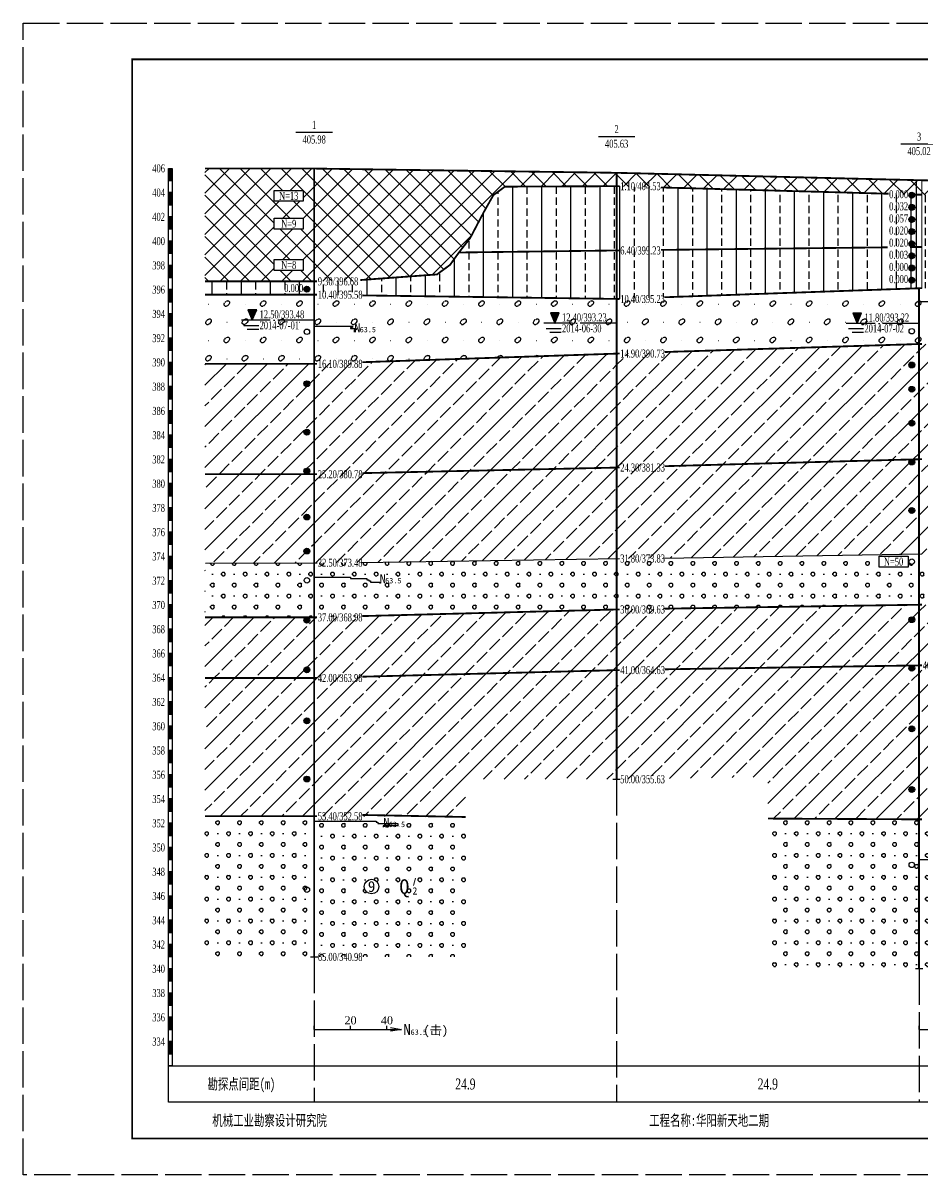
# Model space of a CAD drawing. Header units: millimetres. Extents: x -30 to 2967, y -786 to 1322.
# Drawn here: x 821.5 to 1068.7, y -218.6 to 98 of the extents above; entities that cross this region are included whole.
import ezdxf
from ezdxf.enums import TextEntityAlignment as Align

# ---------------------------------------------------------------- set-up
doc = ezdxf.new("R2010")
doc.units = ezdxf.units.MM
doc.linetypes.add('SWX', pattern=[12, 10, -1, 0, -1])
doc.linetypes.add('XX', pattern=[12, 10, -2])
doc.layers.add('DXSW', color=7, linetype='Continuous')
doc.layers.add('MASKTEXT', color=7, linetype='Continuous')
doc.styles.add('Dzcd', font='TIMES.TTF')
doc.styles.add('DzSl', font='italic__.ttf')
doc.styles.get("Standard").update_dxf_attribs({"font": 'SimSun.ttf'})
pattern_1 = [(0, (0.293, 0), (3, 3), [0.4142, -5.5858]), (0, (0.293, 1), (3, 3), [0.4142, -5.5858]), (90, (0, 0.293), (-3, 3), [0.4142, -5.5858]), (90, (1, 0.293), (-3, 3), [0.4142, -5.5858]), (45, (0.707, 0), (-3.000042, 3.000042), [0.4142, -3.8285]), (45, (0, 0.707), (-3.000042, 3.000042), [0.4142, -3.8285]), (135, (0.293, 0), (-3.000042, -3.000042), [0.4142, -3.8285]), (135, (1, 0.707), (-3.000042, -3.000042), [0.4142, -3.8285]), (0, (3.5, 0.5), (0, 6), [0, -6])]
pattern_2 = [(45, (0, 0), (-2.828427, 2.828427), []), (315, (0, 0), (2.828427, 2.828427), [])]
pattern_3 = [(90, (0, 0), (-8, 5e-16), [2, -1]), (90, (4, 0), (-8, 5e-16), [])]
pattern_4 = [(0, (901.968, -1294.862), (5, 5), [0.3756, -9.6244]), (0, (902.5247, -1293.383), (5, 5), [0.3798, -9.6202]), (135, (901.968, -1294.862), (-5.000023, -5.000023), [0.3906, -6.6804]), (315, (902.9045, -1293.383), (5.000023, 5.000023), [0.3828, -6.6883]), (90, (901.6917, -1294.5856), (-5, 5), [0.377, -9.623]), (270, (903.175, -1293.6537), (5, -5), [0.3751, -9.6249]), (45, (901.849, -1293.8944), (-5.000023, 5.000023), [0.492, -6.5791]), (225, (903.001, -1294.3756), (5.000023, -5.000023), [0.4449, -6.6262]), (63.4348, (901.692, -1294.209), (-10.000075, -6e-05), [0.3513, -22.0094]), (243.4348, (903.175, -1294.028), (10.000075, 6e-05), [0.3886, -21.9721]), (63.4348, (906.692, -1289.209), (-10.000075, -6e-05), [0.3513, -22.0094]), (243.4348, (908.175, -1289.028), (10.000075, 6e-05), [0.3886, -21.9721]), (63.4348, (911.692, -1284.209), (-10.000075, -6e-05), [0.3513, -22.0094]), (243.4348, (913.175, -1284.028), (10.000075, 6e-05), [0.3886, -21.9721]), (63.4348, (916.692, -1279.209), (-10.000075, -6e-05), [0.3513, -22.0094]), (243.4348, (918.175, -1279.028), (10.000075, 6e-05), [0.3886, -21.9721]), (26.5659, (902.1967, -1293.5465), (-9.998806, 0.000297), [0.3657, -21.9937]), (206.5659, (902.6868, -1294.69), (9.999964, 0.000282), [0.3838, -21.9769]), (26.5659, (907.1967, -1288.5465), (-9.998806, 0.000297), [0.3657, -21.9937]), (206.5659, (907.6868, -1289.69), (9.999964, 0.000282), [0.3838, -21.9769]), (0, (907.449, -1294.288), (0, 10), [0.05, -9.95]), (0, (912.449, -1289.288), (0, 10), [0.05, -9.95])]
pattern_5 = [(45, (901.454, -1295.301), (-5.656854, 5.656854), []), (45, (907.111, -1295.301), (-2.828427, 8.48528), [4, -1])]
pattern_6 = [(45, (0, 0), (-5.656854, 5.656854), []), (45, (5.657, 0), (-2.828427, 8.48528), [4, -1])]
pattern_7 = [(90, (901.454, -1295.301), (-8, 5e-16), [2, -1]), (90, (905.454, -1295.301), (-8, 5e-16), [])]
pattern_8 = [(0, (901.747, -1295.3008), (3, 3), [0.4142, -5.5858]), (0, (901.747, -1294.3008), (3, 3), [0.4142, -5.5858]), (90, (901.4542, -1295.008), (-3, 3), [0.4142, -5.5858]), (90, (902.4542, -1295.008), (-3, 3), [0.4142, -5.5858]), (45, (902.1613, -1295.3008), (-3.000042, 3.000042), [0.4142, -3.8285]), (45, (901.454, -1294.5937), (-3.000042, 3.000042), [0.4142, -3.8285]), (135, (901.747, -1295.3008), (-3.000042, -3.000042), [0.4142, -3.8285]), (135, (902.454, -1294.5937), (-3.000042, -3.000042), [0.4142, -3.8285]), (0, (904.954, -1294.801), (0, 6), [0, -6])]

# ---------------------------------------------------------------- blocks, each defined once
blk = doc.blocks.new('TL_YZY')
h = blk.add_hatch(color=256)
edge = h.paths.add_edge_path()
edge.add_arc((0, -0.79), 0.8, 0, 360)
blk.add_circle((0, -0.79), 0.8)
blk = doc.blocks.new('TL_BGN')
blk.add_lwpolyline([(-8, 0), (0, 0), (0, -3), (-8, -3)], close=True)
blk = doc.blocks.new('TL_RDY')
blk.add_circle((0, -1.51), 0.75)
blk = doc.blocks.new('tl_shw')
blk.add_hatch(color=256).paths.add_polyline_path([(1.21, 2.81), (-1.21, 2.81), (0, -0.04)])
for p, q in [((-2.35, -1.44), (1.77, -1.44)), ((1.77, -2.55), (-1.39, -2.55))]:
    blk.add_line(p, q)
at = {"flags": 128}
blk.add_lwpolyline([(1.21, 2.81), (-1.21, 2.81), (0, -0.04)], close=True, dxfattribs=at)

msp = doc.modelspace()

# ---------------------------------------------------------------- hatches: boundary and pattern name
for points in [[(861.45, 54.7), (861.45, 58.03), (862.45, 58.03), (862.45, 54.7)], [(861.45, 48.03), (861.45, 51.37), (862.45, 51.37), (862.45, 48.03)], [(861.45, 41.37), (861.45, 44.7), (862.45, 44.7), (862.45, 41.37)], [(861.45, 34.7), (861.45, 38.03), (862.45, 38.03), (862.45, 34.7)], [(861.45, 28.03), (861.45, 31.37), (862.45, 31.37), (862.45, 28.03)], [(861.45, 21.37), (861.45, 24.7), (862.45, 24.7), (862.45, 21.37)], [(861.45, 14.7), (861.45, 18.03), (862.45, 18.03), (862.45, 14.7)], [(861.45, 8.03), (861.45, 11.37), (862.45, 11.37), (862.45, 8.03)], [(861.45, 1.37), (861.45, 4.7), (862.45, 4.7), (862.45, 1.37)], [(861.45, -5.3), (861.45, -1.97), (862.45, -1.97), (862.45, -5.3)], [(861.45, -11.97), (861.45, -8.63), (862.45, -8.63), (862.45, -11.97)], [(861.45, -18.63), (861.45, -15.3), (862.45, -15.3), (862.45, -18.63)], [(861.45, -25.3), (861.45, -21.97), (862.45, -21.97), (862.45, -25.3)], [(861.45, -31.97), (861.45, -28.63), (862.45, -28.63), (862.45, -31.97)], [(861.45, -38.63), (861.45, -35.3), (862.45, -35.3), (862.45, -38.63)], [(861.45, -45.3), (861.45, -41.97), (862.45, -41.97), (862.45, -45.3)], [(861.45, -51.97), (861.45, -48.63), (862.45, -48.63), (862.45, -51.97)], [(861.45, -58.63), (861.45, -55.3), (862.45, -55.3), (862.45, -58.63)], [(861.45, -65.3), (861.45, -61.97), (862.45, -61.97), (862.45, -65.3)], [(861.45, -71.97), (861.45, -68.63), (862.45, -68.63), (862.45, -71.97)], [(861.45, -78.63), (861.45, -75.3), (862.45, -75.3), (862.45, -78.63)], [(861.45, -85.3), (861.45, -81.97), (862.45, -81.97), (862.45, -85.3)], [(861.45, -91.97), (861.45, -88.63), (862.45, -88.63), (862.45, -91.97)], [(861.45, -98.63), (861.45, -95.3), (862.45, -95.3), (862.45, -98.63)], [(861.45, -105.3), (861.45, -101.97), (862.45, -101.97), (862.45, -105.3)], [(861.45, -111.97), (861.45, -108.63), (862.45, -108.63), (862.45, -111.97)], [(861.45, -118.63), (861.45, -115.3), (862.45, -115.3), (862.45, -118.63)], [(861.45, -125.3), (861.45, -121.97), (862.45, -121.97), (862.45, -125.3)], [(861.45, -131.97), (861.45, -128.63), (862.45, -128.63), (862.45, -131.97)], [(861.45, -138.63), (861.45, -135.3), (862.45, -135.3), (862.45, -138.63)], [(861.45, -145.3), (861.45, -141.97), (862.45, -141.97), (862.45, -145.3)], [(861.45, -151.97), (861.45, -148.63), (862.45, -148.63), (862.45, -151.97)], [(861.45, -158.63), (861.45, -155.3), (862.45, -155.3), (862.45, -158.63)], [(861.45, -165.3), (861.45, -161.97), (862.45, -161.97), (862.45, -165.3)], [(861.45, -171.97), (861.45, -168.63), (862.45, -168.63), (862.45, -171.97)], [(861.45, -178.63), (861.45, -175.3), (862.45, -175.3), (862.45, -178.63)], [(861.45, -185.3), (861.45, -181.97), (862.45, -181.97), (862.45, -185.3)]]:
    msp.add_hatch(color=256).paths.add_polyline_path(points)
h = msp.add_hatch()
h.set_pattern_fill('素填土', color=256, style=0)
h.set_pattern_definition(pattern_2)
h.paths.add_polyline_path([(871.45, 57.97), (901.45, 57.97), (901.45, 26.97), (871.45, 26.97)])
h.paths.add_polyline_path([(891.85, 29.77), (897.06, 29.77), (897.06, 33.12), (891.85, 33.12)], flags=24)
h.paths.add_polyline_path([(891.85, 41.09), (897.06, 41.09), (897.06, 44.45), (891.85, 44.45)], flags=24)
h.paths.add_polyline_path([(891.28, 48.77), (897.63, 48.77), (897.63, 52.12), (891.28, 52.12)], flags=24)
h.paths.add_polyline_path([(890.45, 51.97), (898.45, 51.97), (898.45, 48.97), (890.45, 48.97)], flags=16)
h.paths.add_polyline_path([(890.45, 44.3), (898.45, 44.3), (898.45, 41.3), (890.45, 41.3)], flags=16)
h.paths.add_polyline_path([(890.45, 32.97), (898.45, 32.97), (898.45, 29.97), (890.45, 29.97)], flags=16)
h.paths.add_polyline_path([(891.28, 48.77), (897.63, 48.77), (897.63, 52.12), (891.28, 52.12)], flags=24)
h.paths.add_polyline_path([(891.85, 41.09), (897.06, 41.09), (897.06, 44.45), (891.85, 44.45)], flags=24)
h.paths.add_polyline_path([(891.85, 29.77), (897.06, 29.77), (897.06, 33.12), (891.85, 33.12)], flags=24)
h = msp.add_hatch()
h.set_pattern_fill('素填土', color=256, style=0)
h.set_pattern_definition(pattern_2)
h.paths.add_polyline_path([(901.45, 57.97), (984.55, 56.8), (984.55, 53.13), (953.85, 53), (950.68, 50.65), (948.06, 46.01), (946.31, 42.43), (944.29, 38.84), (941.22, 34.9), (938.77, 31.49), (935.19, 28.87), (914.16, 27.33), (901.45, 26.97)])
h.paths.add_polyline_path([(901.88, 25.25), (913.89, 25.25), (913.89, 28.7), (901.88, 28.7)], flags=9)
h = msp.add_hatch()
h.set_pattern_fill('黄土状粉质粘土', color=256, style=0)
h.set_pattern_definition(pattern_7)
h.paths.add_polyline_path([(1067.65, 50.77), (1130.85, 51.6), (1130.85, 34.6), (1067.65, 36.43)])
edge = h.paths.add_edge_path(flags=16)
edge.add_arc((1094.25, 43.39), 2, 0, 360)
h.paths.add_polyline_path([(1121.25, 36.73), (1126.46, 36.73), (1126.46, 40.09), (1121.25, 40.09)], flags=24)
h.paths.add_polyline_path([(1105.2, 54.42), (1107.58, 54.42), (1107.58, 57.31), (1105.2, 57.31)], flags=9)
h.paths.add_polyline_path([(1100.74, 39.78), (1105.77, 39.78), (1105.77, 46.35), (1100.74, 46.35)], flags=24)
h.paths.add_polyline_path([(1104.97, 40.64), (1107.36, 40.64), (1107.36, 43.52), (1104.97, 43.52)], flags=24)
h.paths.add_polyline_path([(1104.95, 43.12), (1109.07, 43.12), (1109.07, 46.12), (1104.95, 46.12)], flags=24)
h.paths.add_polyline_path([(1068.08, 49.05), (1080.09, 49.05), (1080.09, 52.5), (1068.08, 52.5)], flags=9)
h.paths.add_polyline_path([(1068.08, 34.71), (1080.09, 34.71), (1080.09, 38.16), (1068.08, 38.16)], flags=25)
h = msp.add_hatch()
h.set_pattern_fill('素填土', color=256, style=0)
h.set_pattern_definition(pattern_2)
h.paths.add_polyline_path([(984.55, 56.8), (1067.65, 54.77), (1067.65, 50.77), (984.55, 53.13)])
h.paths.add_polyline_path([(984.98, 51.41), (996.99, 51.41), (996.99, 54.86), (984.98, 54.86)], flags=25)
h.paths.add_polyline_path([(1058.98, 49.23), (1065.21, 49.23), (1065.21, 52.59), (1058.98, 52.59)], flags=9)
h = msp.add_hatch()
h.set_pattern_fill('黄土状粉质粘土', color=256, style=0)
h.set_pattern_definition(pattern_7)
h.paths.add_polyline_path([(984.55, 53.13), (1067.65, 50.77), (1067.65, 36.43), (984.55, 35.47)])
h.paths.add_polyline_path([(1058.98, 49.23), (1065.21, 49.23), (1065.21, 52.59), (1058.98, 52.59)], flags=8)
h.paths.add_polyline_path([(1058.98, 45.89), (1065.21, 45.89), (1065.21, 49.25), (1058.98, 49.25)], flags=8)
h.paths.add_polyline_path([(1058.98, 42.56), (1065.21, 42.56), (1065.21, 45.92), (1058.98, 45.92)], flags=8)
h.paths.add_polyline_path([(1058.98, 39.23), (1065.21, 39.23), (1065.21, 42.59), (1058.98, 42.59)], flags=8)
h.paths.add_polyline_path([(1058.98, 35.89), (1065.21, 35.89), (1065.21, 39.25), (1058.98, 39.25)], flags=8)
h.paths.add_polyline_path([(984.98, 51.41), (996.99, 51.41), (996.99, 54.86), (984.98, 54.86)], flags=8)
h.paths.add_polyline_path([(984.98, 33.75), (996.99, 33.75), (996.99, 37.2), (984.98, 37.2)], flags=8)
h = msp.add_hatch()
h.set_pattern_fill('素填土', color=256, style=0)
h.set_pattern_definition(pattern_2)
h.paths.add_polyline_path([(1067.65, 54.77), (1130.85, 53.27), (1130.85, 51.6), (1067.65, 50.77)])
h.paths.add_polyline_path([(1068.08, 49.05), (1080.09, 49.05), (1080.09, 52.5), (1068.08, 52.5)], flags=9)
h = msp.add_hatch()
h.set_pattern_fill('黄土状粉质粘土', color=256, style=0)
h.set_pattern_definition(pattern_3)
h.paths.add_polyline_path([(953.85, 53), (950.68, 50.65), (948.06, 46.01), (946.31, 42.43), (944.29, 38.84), (941.22, 34.9), (984.55, 35.47), (984.55, 53.13)])
h = msp.add_hatch()
h.set_pattern_fill('黄土状粉质粘土', color=256, style=0)
h.set_pattern_definition(pattern_7)
h.paths.add_polyline_path([(1067.65, 36.43), (1130.85, 34.6), (1130.85, 23.6), (1067.65, 25.1)])
edge = h.paths.add_edge_path(flags=16)
edge.add_arc((1094.25, 30.06), 2, 0, 360)
h.paths.add_polyline_path([(1121.25, 30.07), (1126.46, 30.07), (1126.46, 33.42), (1121.25, 33.42)], flags=24)
h.paths.add_polyline_path([(1120.68, 23.41), (1127.03, 23.41), (1127.03, 26.75), (1120.68, 26.75)], flags=9)
h.paths.add_polyline_path([(1100.74, 26.29), (1105.77, 26.29), (1105.77, 32.85), (1100.74, 32.85)], flags=24)
h.paths.add_polyline_path([(1104.97, 27.15), (1107.36, 27.15), (1107.36, 30.03), (1104.97, 30.03)], flags=24)
h.paths.add_polyline_path([(1104.95, 29.63), (1109.07, 29.63), (1109.07, 32.63), (1104.95, 32.63)], flags=24)
h.paths.add_polyline_path([(1068.08, 34.71), (1080.09, 34.71), (1080.09, 38.16), (1068.08, 38.16)], flags=9)
h.paths.add_polyline_path([(1068.08, 23.38), (1080.09, 23.38), (1080.09, 26.83), (1068.08, 26.83)], flags=9)
h = msp.add_hatch()
h.set_pattern_fill('黄土状粉质粘土', color=256, style=0)
h.set_pattern_definition(pattern_3)
h.paths.add_polyline_path([(901.45, 26.97), (914.16, 27.33), (935.19, 28.87), (938.77, 31.49), (941.22, 34.9), (984.55, 35.47), (984.55, 22.13), (901.45, 23.3)])
h.paths.add_polyline_path([(901.88, 25.25), (913.89, 25.25), (913.89, 28.7), (901.88, 28.7)], flags=24)
h.paths.add_polyline_path([(901.88, 21.58), (915.03, 21.58), (915.03, 25.03), (901.88, 25.03)], flags=9)
h = msp.add_hatch()
h.set_pattern_fill('黄土状粉质粘土', color=256, style=0)
h.set_pattern_definition(pattern_7)
h.paths.add_polyline_path([(984.55, 35.47), (1067.65, 36.43), (1067.65, 25.1), (984.55, 22.13)])
h.paths.add_polyline_path([(1058.98, 32.56), (1065.21, 32.56), (1065.21, 35.92), (1058.98, 35.92)], flags=8)
h.paths.add_polyline_path([(1058.98, 29.23), (1065.21, 29.23), (1065.21, 32.59), (1058.98, 32.59)], flags=8)
h.paths.add_polyline_path([(1058.98, 25.89), (1065.21, 25.89), (1065.21, 29.25), (1058.98, 29.25)], flags=8)
h.paths.add_polyline_path([(984.98, 33.75), (996.99, 33.75), (996.99, 37.2), (984.98, 37.2)], flags=8)
h.paths.add_polyline_path([(984.98, 20.41), (998.13, 20.41), (998.13, 23.86), (984.98, 23.86)], flags=8)
h = msp.add_hatch()
h.set_pattern_fill('黄土状粉质粘土', color=256, style=0)
h.set_pattern_definition(pattern_7)
h.paths.add_polyline_path([(871.45, 26.97), (901.45, 26.97), (901.45, 23.3), (871.45, 23.3)])
h.paths.add_polyline_path([(892.78, 23.43), (899.01, 23.43), (899.01, 26.79), (892.78, 26.79)], flags=8)
h = msp.add_hatch()
h.set_pattern_fill('卵石', color=256, style=0)
h.set_pattern_definition(pattern_4)
h.paths.add_polyline_path([(1067.65, 25.1), (1130.85, 23.6), (1130.85, 8.93), (1067.65, 9.77)])
edge = h.paths.add_edge_path(flags=16)
edge.add_arc((1094.25, 16.94), 2, 0, 360)
h.paths.add_polyline_path([(1115.28, 15.15), (1128.43, 15.15), (1128.43, 18.6), (1115.28, 18.6)], flags=24)
h.paths.add_polyline_path([(1115.3, 12.17), (1127.02, 12.17), (1127.02, 15.52), (1115.3, 15.52)], flags=24)
h.paths.add_polyline_path([(1100.74, 13.24), (1105.77, 13.24), (1105.77, 19.8), (1100.74, 19.8)], flags=24)
h.paths.add_polyline_path([(1104.97, 14.09), (1107.36, 14.09), (1107.36, 16.98), (1104.97, 16.98)], flags=24)
h.paths.add_polyline_path([(1104.95, 16.58), (1109.07, 16.58), (1109.07, 19.58), (1104.95, 19.58)], flags=24)
h.paths.add_polyline_path([(1068.08, 23.38), (1080.09, 23.38), (1080.09, 26.83), (1068.08, 26.83)], flags=9)
h.paths.add_polyline_path([(1068.08, 8.05), (1081.23, 8.05), (1081.23, 11.5), (1068.08, 11.5)], flags=9)
h = msp.add_hatch()
h.set_pattern_fill('卵石', color=256, style=0)
h.set_pattern_definition(pattern_4)
h.paths.add_polyline_path([(871.45, 23.3), (901.45, 23.3), (901.45, 4.3), (871.45, 4.3)])
h.paths.add_polyline_path([(885.88, 16.18), (899.03, 16.18), (899.03, 19.63), (885.88, 19.63)], flags=8)
h.paths.add_polyline_path([(885.89, 13.19), (897.62, 13.19), (897.62, 16.55), (885.89, 16.55)], flags=8)
h = msp.add_hatch()
h.set_pattern_fill('卵石', color=256, style=0)
h.set_pattern_definition(pattern_4)
h.paths.add_polyline_path([(901.45, 23.3), (984.55, 22.13), (984.55, 7.13), (901.45, 4.3)])
h.paths.add_polyline_path([(968.98, 15.35), (982.13, 15.35), (982.13, 18.8), (968.98, 18.8)], flags=8)
h.paths.add_polyline_path([(969, 12.37), (980.72, 12.37), (980.72, 15.72), (969, 15.72)], flags=8)
h.paths.add_polyline_path([(901.88, 21.58), (915.03, 21.58), (915.03, 25.03), (901.88, 25.03)], flags=8)
h.paths.add_polyline_path([(901.88, 2.58), (915.03, 2.58), (915.03, 6.03), (901.88, 6.03)], flags=8)
h = msp.add_hatch()
h.set_pattern_fill('卵石', color=256, style=0)
h.set_pattern_definition(pattern_4)
h.paths.add_polyline_path([(984.55, 22.13), (1067.65, 25.1), (1067.65, 9.77), (984.55, 7.13)])
h.paths.add_polyline_path([(1052.08, 15.31), (1065.23, 15.31), (1065.23, 18.76), (1052.08, 18.76)], flags=8)
h.paths.add_polyline_path([(1052.09, 12.33), (1063.82, 12.33), (1063.82, 15.69), (1052.09, 15.69)], flags=8)
h.paths.add_polyline_path([(984.98, 20.41), (998.13, 20.41), (998.13, 23.86), (984.98, 23.86)], flags=8)
h.paths.add_polyline_path([(984.98, 5.41), (998.13, 5.41), (998.13, 8.86), (984.98, 8.86)], flags=8)
h = msp.add_hatch()
h.set_pattern_fill('粉质粘土', color=256, style=0)
h.set_pattern_definition(pattern_5)
h.paths.add_polyline_path([(984.55, 7.13), (1067.65, 9.77), (1067.65, -21.9), (984.55, -24.2)])
h.paths.add_polyline_path([(984.98, 5.41), (998.13, 5.41), (998.13, 8.86), (984.98, 8.86)], flags=8)
h.paths.add_polyline_path([(984.98, -25.92), (998.13, -25.92), (998.13, -22.47), (984.98, -22.47)], flags=8)
h = msp.add_hatch()
h.set_pattern_fill('粉质粘土', color=256, style=0)
h.set_pattern_definition(pattern_5)
h.paths.add_polyline_path([(1067.65, 9.77), (1130.85, 8.93), (1130.85, -22.73), (1067.65, -21.9)])
edge = h.paths.add_edge_path(flags=16)
edge.add_arc((1094.25, -6.42), 2, 0, 360)
h.paths.add_polyline_path([(1120.68, 0.07), (1127.03, 0.07), (1127.03, 3.42), (1120.68, 3.42)], flags=24)
h.paths.add_polyline_path([(1120.68, -16.59), (1127.03, -16.59), (1127.03, -13.25), (1120.68, -13.25)], flags=24)
h.paths.add_polyline_path([(1100.74, -10.08), (1105.77, -10.08), (1105.77, -3.51), (1100.74, -3.51)], flags=24)
h.paths.add_polyline_path([(1104.97, -9.22), (1107.36, -9.22), (1107.36, -6.31), (1104.97, -6.31)], flags=24)
h.paths.add_polyline_path([(1104.95, -6.74), (1109.07, -6.74), (1109.07, -3.74), (1104.95, -3.74)], flags=24)
h.paths.add_polyline_path([(1068.08, 8.05), (1081.23, 8.05), (1081.23, 11.5), (1068.08, 11.5)], flags=9)
h.paths.add_polyline_path([(1068.08, -23.62), (1081.23, -23.62), (1081.23, -20.17), (1068.08, -20.17)], flags=9)
h = msp.add_hatch()
h.set_pattern_fill('粉质粘土', color=256, style=0)
h.set_pattern_definition(pattern_5)
h.paths.add_polyline_path([(901.45, 4.3), (984.55, 7.13), (984.55, -24.2), (901.45, -26.03)])
h.paths.add_polyline_path([(901.88, 2.58), (915.03, 2.58), (915.03, 6.03), (901.88, 6.03)], flags=8)
h.paths.add_polyline_path([(901.88, -27.75), (915.03, -27.75), (915.03, -24.3), (901.88, -24.3)], flags=8)
h = msp.add_hatch()
h.set_pattern_fill('粉质粘土', color=256, style=0)
h.set_pattern_definition(pattern_5)
h.paths.add_polyline_path([(871.45, 4.3), (901.45, 4.3), (901.45, -26.03), (871.45, -26.03)])
h = msp.add_hatch()
h.set_pattern_fill('粉质粘土', color=256, style=0)
h.set_pattern_definition(pattern_5)
h.paths.add_polyline_path([(984.55, -24.2), (1067.65, -21.9), (1067.65, -61.9), (984.55, -63.2)])
h.paths.add_polyline_path([(984.65, -49.3), (1067.65, -47.9), (1067.65, -61.9), (984.65, -63.2)], flags=0)
h.paths.add_polyline_path([(1057.48, -51.76), (1063.83, -51.76), (1063.83, -48.41), (1057.48, -48.41)], flags=8)
h.paths.add_polyline_path([(984.98, -25.92), (998.13, -25.92), (998.13, -22.47), (984.98, -22.47)], flags=8)
h.paths.add_polyline_path([(984.98, -50.92), (998.13, -50.92), (998.13, -47.47), (984.98, -47.47)], flags=8)
h.paths.add_polyline_path([(984.98, -50.92), (998.13, -50.92), (998.13, -47.47), (984.98, -47.47)], flags=8)
h.paths.add_polyline_path([(984.98, -64.92), (998.13, -64.92), (998.13, -61.47), (984.98, -61.47)], flags=8)
h = msp.add_hatch()
h.set_pattern_fill('粉质粘土', color=256, style=0)
h.set_pattern_definition(pattern_5)
h.paths.add_polyline_path([(1067.65, -21.9), (1130.85, -22.73), (1130.85, -61.73), (1067.65, -61.9)])
edge = h.paths.add_edge_path(flags=16)
edge.add_arc((1094.25, -42.04), 2, 0, 360)
h.paths.add_polyline_path([(1067.75, -48), (1130.85, -50.07), (1130.85, -61.73), (1067.75, -61.9)])
h.paths.add_polyline_path([(1120.68, -33.26), (1127.03, -33.26), (1127.03, -29.91), (1120.68, -29.91)], flags=24)
h.paths.add_polyline_path([(1120.68, -49.93), (1127.03, -49.93), (1127.03, -46.58), (1120.68, -46.58)], flags=24)
h.paths.add_polyline_path([(1100.74, -45.63), (1105.77, -45.63), (1105.77, -39.06), (1100.74, -39.06)], flags=24)
h.paths.add_polyline_path([(1104.97, -44.77), (1107.36, -44.77), (1107.36, -41.86), (1104.97, -41.86)], flags=24)
h.paths.add_polyline_path([(1104.95, -42.29), (1109.07, -42.29), (1109.07, -39.29), (1104.95, -39.29)], flags=24)
h.paths.add_polyline_path([(1068.08, -23.62), (1081.23, -23.62), (1081.23, -20.17), (1068.08, -20.17)], flags=9)
h.paths.add_polyline_path([(1068.08, -49.62), (1081.23, -49.62), (1081.23, -46.17), (1068.08, -46.17)], flags=24)
h.paths.add_polyline_path([(1068.08, -63.62), (1081.23, -63.62), (1081.23, -60.17), (1068.08, -60.17)], flags=9)
h = msp.add_hatch()
h.set_pattern_fill('粉质粘土', color=256, style=0)
h.set_pattern_definition(pattern_5)
h.paths.add_polyline_path([(901.45, -26.03), (984.55, -24.2), (984.55, -63.2), (901.45, -65.37)])
h.paths.add_polyline_path([(901.55, -50.47), (984.55, -49.2), (984.55, -63.2), (901.55, -65.37)], flags=0)
h.paths.add_polyline_path([(901.88, -27.75), (915.03, -27.75), (915.03, -24.3), (901.88, -24.3)], flags=8)
h.paths.add_polyline_path([(901.88, -52.09), (915.03, -52.09), (915.03, -48.64), (901.88, -48.64)], flags=8)
h.paths.add_polyline_path([(901.88, -52.09), (915.03, -52.09), (915.03, -48.64), (901.88, -48.64)], flags=8)
h.paths.add_polyline_path([(901.88, -67.09), (915.03, -67.09), (915.03, -63.64), (901.88, -63.64)], flags=8)
h = msp.add_hatch()
h.set_pattern_fill('粉质粘土', color=256, style=0)
h.set_pattern_definition(pattern_5)
h.paths.add_polyline_path([(871.45, -26.03), (901.45, -26.03), (901.45, -65.37), (871.45, -65.37)])
h.paths.add_polyline_path([(871.55, -50.47), (901.45, -50.37), (901.45, -65.37), (871.55, -65.37)], flags=0)
h = msp.add_hatch()
h.set_pattern_fill('圆砾', color=256, style=0)
h.set_pattern_definition(pattern_1)
h.paths.add_polyline_path([(984.65, -49.3), (1067.65, -47.9), (1067.65, -61.9), (984.65, -63.2)])
h.paths.add_polyline_path([(984.98, -50.92), (998.13, -50.92), (998.13, -47.47), (984.98, -47.47)], flags=9)
h.paths.add_polyline_path([(984.98, -64.92), (998.13, -64.92), (998.13, -61.47), (984.98, -61.47)], flags=9)
h.paths.add_polyline_path([(1056.65, -48.57), (1064.65, -48.57), (1064.65, -51.57), (1056.65, -51.57)], flags=16)
edge = h.paths.add_edge_path(flags=16)
edge.add_arc((1065.65, -50.08), 0.75, 0, 360)
h.paths.add_polyline_path([(1057.48, -51.76), (1063.83, -51.76), (1063.83, -48.41), (1057.48, -48.41)], flags=24)
h = msp.add_hatch()
h.set_pattern_fill('圆砾', color=256, style=0)
h.set_pattern_definition(pattern_1)
h.paths.add_polyline_path([(871.55, -50.47), (901.45, -50.37), (901.45, -65.37), (871.55, -65.37)])
h = msp.add_hatch()
h.set_pattern_fill('圆砾', color=256, style=0)
h.set_pattern_definition(pattern_1)
h.paths.add_polyline_path([(901.55, -50.47), (984.55, -49.2), (984.55, -63.2), (901.55, -65.37)])
h.paths.add_polyline_path([(901.88, -67.09), (915.03, -67.09), (915.03, -63.64), (901.88, -63.64)], flags=9)
h.paths.add_polyline_path([(901.88, -52.09), (915.03, -52.09), (915.03, -48.64), (901.88, -48.64)], flags=9)
h = msp.add_hatch()
h.set_pattern_fill('圆砾', color=256, style=0)
h.set_pattern_definition(pattern_1)
h.paths.add_polyline_path([(1067.75, -48), (1130.85, -50.07), (1130.85, -61.73), (1067.75, -61.9)])
edge = h.paths.add_edge_path(flags=16)
edge.add_arc((1093.91, -55.83), 2, 0, 360)
h.paths.add_polyline_path([(1095.34, -58.64), (1097.72, -58.64), (1097.72, -55.75), (1095.34, -55.75)], flags=24)
h.paths.add_polyline_path([(1092.11, -58.06), (1095.71, -58.06), (1095.71, -53.68), (1092.11, -53.68)], flags=24)
h = msp.add_hatch()
h.set_pattern_fill('粉质粘土', color=256, style=0)
h.set_pattern_definition(pattern_6)
h.paths.add_polyline_path([(901.45, -65.37), (984.55, -63.2), (984.55, -79.87), (901.45, -82.03)])
h.paths.add_polyline_path([(901.88, -67.09), (915.03, -67.09), (915.03, -63.64), (901.88, -63.64)], flags=8)
h.paths.add_polyline_path([(901.88, -83.75), (915.03, -83.75), (915.03, -80.3), (901.88, -80.3)], flags=8)
h = msp.add_hatch()
h.set_pattern_fill('粉质粘土', color=256, style=0)
h.set_pattern_definition(pattern_6)
h.paths.add_polyline_path([(984.55, -63.2), (1067.65, -61.9), (1067.65, -78.57), (984.55, -79.87)])
h.paths.add_polyline_path([(984.98, -64.92), (998.13, -64.92), (998.13, -61.47), (984.98, -61.47)], flags=8)
h.paths.add_polyline_path([(984.98, -81.59), (998.13, -81.59), (998.13, -78.14), (984.98, -78.14)], flags=8)
h = msp.add_hatch()
h.set_pattern_fill('粉质粘土', color=256, style=0)
h.set_pattern_definition(pattern_6)
h.paths.add_polyline_path([(1067.65, -61.9), (1130.85, -61.73), (1130.85, -80.4), (1067.65, -78.57)])
edge = h.paths.add_edge_path(flags=16)
edge.add_arc((1094.25, -70.59), 2, 0, 360)
h.paths.add_polyline_path([(1120.68, -69.93), (1127.03, -69.93), (1127.03, -66.58), (1120.68, -66.58)], flags=24)
h.paths.add_polyline_path([(1100.74, -74.24), (1105.77, -74.24), (1105.77, -67.68), (1100.74, -67.68)], flags=24)
h.paths.add_polyline_path([(1104.97, -73.38), (1107.36, -73.38), (1107.36, -70.5), (1104.97, -70.5)], flags=24)
h.paths.add_polyline_path([(1104.95, -70.9), (1107.09, -70.9), (1107.09, -67.9), (1104.95, -67.9)], flags=24)
h.paths.add_polyline_path([(1068.08, -63.62), (1081.23, -63.62), (1081.23, -60.17), (1068.08, -60.17)], flags=9)
h.paths.add_polyline_path([(1068.08, -80.29), (1081.23, -80.29), (1081.23, -76.84), (1068.08, -76.84)], flags=25)
h = msp.add_hatch()
h.set_pattern_fill('粉质粘土', color=256, style=0)
h.set_pattern_definition(pattern_6)
h.paths.add_polyline_path([(871.45, -65.37), (901.45, -65.37), (901.45, -82.03), (871.45, -82.03)])
h = msp.add_hatch()
h.set_pattern_fill('粉质粘土', color=256, style=0)
h.set_pattern_definition(pattern_6)
h.paths.add_polyline_path([(984.55, -79.87), (1067.65, -78.57), (1067.65, -120.9), (1026.11, -120.68), (1026.1, -109.22), (984.55, -109.87)])
h.paths.add_polyline_path([(984.98, -81.59), (998.13, -81.59), (998.13, -78.14), (984.98, -78.14)], flags=9)
h.paths.add_polyline_path([(984.98, -111.59), (998.13, -111.59), (998.13, -108.14), (984.98, -108.14)], flags=25)
h = msp.add_hatch()
h.set_pattern_fill('粉质粘土', color=256, style=0)
h.set_pattern_definition(pattern_6)
h.paths.add_polyline_path([(1067.65, -78.57), (1130.85, -80.4), (1130.85, -113.4), (1099.25, -113.38), (1099.25, -120.73), (1067.65, -120.9)])
edge = h.paths.add_edge_path(flags=16)
edge.add_arc((1094.25, -98.54), 2, 0, 360)
h.paths.add_polyline_path([(1120.68, -99.93), (1127.03, -99.93), (1127.03, -96.58), (1120.68, -96.58)], flags=24)
h.paths.add_polyline_path([(1100.74, -101.68), (1105.77, -101.68), (1105.77, -95.11), (1100.74, -95.11)], flags=24)
h.paths.add_polyline_path([(1104.97, -100.82), (1107.36, -100.82), (1107.36, -97.94), (1104.97, -97.94)], flags=24)
h.paths.add_polyline_path([(1104.95, -98.34), (1107.09, -98.34), (1107.09, -95.34), (1104.95, -95.34)], flags=24)
h.paths.add_polyline_path([(1068.08, -80.29), (1081.23, -80.29), (1081.23, -76.84), (1068.08, -76.84)], flags=9)
h = msp.add_hatch()
h.set_pattern_fill('粉质粘土', color=256, style=0)
h.set_pattern_definition(pattern_6)
h.paths.add_polyline_path([(871.45, -82.03), (901.45, -82.03), (901.45, -120.03), (871.45, -120.03)])
h = msp.add_hatch()
h.set_pattern_fill('粉质粘土', color=256, style=0)
h.set_pattern_definition(pattern_6)
h.paths.add_polyline_path([(901.45, -82.03), (984.55, -79.87), (984.55, -109.87), (943, -109.87), (943.04, -120.25), (901.45, -120.03)])
h.paths.add_polyline_path([(901.88, -83.75), (915.03, -83.75), (915.03, -80.3), (901.88, -80.3)], flags=24)
h.paths.add_polyline_path([(901.88, -121.75), (915.03, -121.75), (915.03, -118.3), (901.88, -118.3)], flags=9)
h = msp.add_hatch()
h.set_pattern_fill('圆砾', color=256, style=0)
h.set_pattern_definition(pattern_8)
h.paths.add_polyline_path([(871.45, -120.03), (901.45, -120.03), (901.45, -158.7), (871.45, -158.7)])
h = msp.add_hatch()
h.set_pattern_fill('圆砾', color=256, style=0)
h.set_pattern_definition(pattern_1)
h.paths.add_polyline_path([(901.45, -120.03), (943.04, -120.25), (943, -158.7), (901.45, -158.7)])
edge = h.paths.add_edge_path(flags=16)
edge.add_arc((917.23, -139.37), 2, 0, 360)
h.paths.add_polyline_path([(923.71, -142.9), (928.75, -142.9), (928.75, -136.34), (923.71, -136.34)], flags=24)
h.paths.add_polyline_path([(927.95, -142.05), (930.33, -142.05), (930.33, -139.16), (927.95, -139.16)], flags=24)
h.paths.add_polyline_path([(927.93, -139.57), (930.07, -139.57), (930.07, -136.57), (927.93, -136.57)], flags=24)
h.paths.add_polyline_path([(901.88, -121.75), (915.03, -121.75), (915.03, -118.3), (901.88, -118.3)], flags=9)
h.paths.add_polyline_path([(901.88, -160.42), (915.03, -160.42), (915.03, -156.97), (901.88, -156.97)], flags=9)
h = msp.add_hatch()
h.set_pattern_fill('圆砾', color=256, style=0)
h.set_pattern_definition(pattern_8)
h.paths.add_polyline_path([(1067.65, -120.9), (1099.25, -120.73), (1099.25, -161.9), (1067.65, -161.9)])
edge = h.paths.add_edge_path(flags=16)
edge.add_arc((1078.45, -141.4), 2, 0, 360)
h.paths.add_polyline_path([(1084.94, -144.94), (1089.97, -144.94), (1089.97, -138.37), (1084.94, -138.37)], flags=24)
h.paths.add_polyline_path([(1089.17, -144.08), (1091.56, -144.08), (1091.56, -141.2), (1089.17, -141.2)], flags=24)
h.paths.add_polyline_path([(1089.15, -141.6), (1091.29, -141.6), (1091.29, -138.6), (1089.15, -138.6)], flags=24)
h.paths.add_polyline_path([(1068.08, -122.62), (1081.23, -122.62), (1081.23, -119.17), (1068.08, -119.17)], flags=9)
h = msp.add_hatch()
h.set_pattern_fill('圆砾', color=256, style=0)
h.set_pattern_definition(pattern_8)
h.paths.add_polyline_path([(1026.11, -120.68), (1067.65, -120.9), (1067.65, -161.9), (1026.09, -161.9)])

# ---------------------------------------------------------------- linework, layer by layer
for p, q in [((896.45, 67.97), (906.45, 67.97)), ((979.55, 66.8), (989.55, 66.8)), ((1062.65, 64.77), (1072.65, 64.77)), ((871.55, -50.47), (902.25, -50.37)), ((914.43, -50.27), (985.35, -49.2)), ((997.53, -49.08), (1068.45, -47.9)), ((985.35, -63.2), (914.43, -65.03)), ((1068.45, -61.9), (997.53, -63)), ((901.45, -65.37), (872.35, -65.37)), ((983.55, -109.87), (985.55, -109.87)), ((900.45, -158.7), (902.45, -158.7)), ((1066.65, -161.9), (1068.65, -161.9)), ((901.45, -178.63), (901.45, -177.63)), ((901.45, -178.63), (925.45, -178.63)), ((911.45, -178.63), (911.45, -177.63)), ((921.45, -178.63), (921.45, -177.63)), ((1067.65, -178.63), (1067.65, -177.63)), ((1067.65, -178.63), (1101.15, -178.63))]:
    msp.add_line(p, q)
at = {"linetype": 'XX'}
for p, q in [((984.55, -109.87), (984.55, -198.63)), ((901.45, -158.7), (901.45, -198.63)), ((1067.65, -161.9), (1067.65, -198.63))]:
    msp.add_line(p, q, dxfattribs=at)
msp.add_lwpolyline([(821.45, -218.63), (821.45, 97.97), (1386.49, 97.97), (1386.49, -218.63)], close=True, dxfattribs=at)
at = {"const_width": 0.5}
msp.add_lwpolyline([(851.45, -208.63), (851.45, 87.97), (1376.49, 87.97), (1376.49, -208.63)], close=True, dxfattribs=at)
for points in [[(861.45, 54.7), (861.45, 58.03), (862.45, 58.03), (862.45, 54.7)], [(861.45, 51.37), (861.45, 54.7), (862.45, 54.7), (862.45, 51.37)], [(861.45, 48.03), (861.45, 51.37), (862.45, 51.37), (862.45, 48.03)], [(861.45, 44.7), (861.45, 48.03), (862.45, 48.03), (862.45, 44.7)], [(861.45, 41.37), (861.45, 44.7), (862.45, 44.7), (862.45, 41.37)], [(861.45, 38.03), (861.45, 41.37), (862.45, 41.37), (862.45, 38.03)], [(861.45, 34.7), (861.45, 38.03), (862.45, 38.03), (862.45, 34.7)], [(861.45, 31.37), (861.45, 34.7), (862.45, 34.7), (862.45, 31.37)], [(861.45, 28.03), (861.45, 31.37), (862.45, 31.37), (862.45, 28.03)], [(861.45, 24.7), (861.45, 28.03), (862.45, 28.03), (862.45, 24.7)], [(861.45, 21.37), (861.45, 24.7), (862.45, 24.7), (862.45, 21.37)], [(861.45, 18.03), (861.45, 21.37), (862.45, 21.37), (862.45, 18.03)], [(861.45, 14.7), (861.45, 18.03), (862.45, 18.03), (862.45, 14.7)], [(861.45, 11.37), (861.45, 14.7), (862.45, 14.7), (862.45, 11.37)], [(861.45, 8.03), (861.45, 11.37), (862.45, 11.37), (862.45, 8.03)], [(861.45, 4.7), (861.45, 8.03), (862.45, 8.03), (862.45, 4.7)], [(861.45, 1.37), (861.45, 4.7), (862.45, 4.7), (862.45, 1.37)], [(861.45, -1.97), (861.45, 1.37), (862.45, 1.37), (862.45, -1.97)], [(861.45, -5.3), (861.45, -1.97), (862.45, -1.97), (862.45, -5.3)], [(861.45, -8.63), (861.45, -5.3), (862.45, -5.3), (862.45, -8.63)], [(861.45, -11.97), (861.45, -8.63), (862.45, -8.63), (862.45, -11.97)], [(861.45, -15.3), (861.45, -11.97), (862.45, -11.97), (862.45, -15.3)], [(861.45, -18.63), (861.45, -15.3), (862.45, -15.3), (862.45, -18.63)], [(861.45, -21.97), (861.45, -18.63), (862.45, -18.63), (862.45, -21.97)], [(861.45, -25.3), (861.45, -21.97), (862.45, -21.97), (862.45, -25.3)], [(861.45, -28.63), (861.45, -25.3), (862.45, -25.3), (862.45, -28.63)], [(861.45, -31.97), (861.45, -28.63), (862.45, -28.63), (862.45, -31.97)], [(861.45, -35.3), (861.45, -31.97), (862.45, -31.97), (862.45, -35.3)], [(861.45, -38.63), (861.45, -35.3), (862.45, -35.3), (862.45, -38.63)], [(861.45, -41.97), (861.45, -38.63), (862.45, -38.63), (862.45, -41.97)], [(861.45, -45.3), (861.45, -41.97), (862.45, -41.97), (862.45, -45.3)], [(861.45, -48.63), (861.45, -45.3), (862.45, -45.3), (862.45, -48.63)], [(861.45, -51.97), (861.45, -48.63), (862.45, -48.63), (862.45, -51.97)], [(861.45, -55.3), (861.45, -51.97), (862.45, -51.97), (862.45, -55.3)], [(861.45, -58.63), (861.45, -55.3), (862.45, -55.3), (862.45, -58.63)], [(861.45, -61.97), (861.45, -58.63), (862.45, -58.63), (862.45, -61.97)], [(861.45, -65.3), (861.45, -61.97), (862.45, -61.97), (862.45, -65.3)], [(861.45, -68.63), (861.45, -65.3), (862.45, -65.3), (862.45, -68.63)], [(861.45, -71.97), (861.45, -68.63), (862.45, -68.63), (862.45, -71.97)], [(861.45, -75.3), (861.45, -71.97), (862.45, -71.97), (862.45, -75.3)], [(861.45, -78.63), (861.45, -75.3), (862.45, -75.3), (862.45, -78.63)], [(861.45, -81.97), (861.45, -78.63), (862.45, -78.63), (862.45, -81.97)], [(861.45, -85.3), (861.45, -81.97), (862.45, -81.97), (862.45, -85.3)], [(861.45, -88.63), (861.45, -85.3), (862.45, -85.3), (862.45, -88.63)], [(861.45, -91.97), (861.45, -88.63), (862.45, -88.63), (862.45, -91.97)], [(861.45, -95.3), (861.45, -91.97), (862.45, -91.97), (862.45, -95.3)], [(861.45, -98.63), (861.45, -95.3), (862.45, -95.3), (862.45, -98.63)], [(861.45, -101.97), (861.45, -98.63), (862.45, -98.63), (862.45, -101.97)], [(861.45, -105.3), (861.45, -101.97), (862.45, -101.97), (862.45, -105.3)], [(861.45, -108.63), (861.45, -105.3), (862.45, -105.3), (862.45, -108.63)], [(861.45, -111.97), (861.45, -108.63), (862.45, -108.63), (862.45, -111.97)], [(861.45, -115.3), (861.45, -111.97), (862.45, -111.97), (862.45, -115.3)], [(861.45, -118.63), (861.45, -115.3), (862.45, -115.3), (862.45, -118.63)], [(861.45, -121.97), (861.45, -118.63), (862.45, -118.63), (862.45, -121.97)], [(861.45, -125.3), (861.45, -121.97), (862.45, -121.97), (862.45, -125.3)], [(861.45, -128.63), (861.45, -125.3), (862.45, -125.3), (862.45, -128.63)], [(861.45, -131.97), (861.45, -128.63), (862.45, -128.63), (862.45, -131.97)], [(861.45, -135.3), (861.45, -131.97), (862.45, -131.97), (862.45, -135.3)], [(861.45, -138.63), (861.45, -135.3), (862.45, -135.3), (862.45, -138.63)], [(861.45, -141.97), (861.45, -138.63), (862.45, -138.63), (862.45, -141.97)], [(861.45, -145.3), (861.45, -141.97), (862.45, -141.97), (862.45, -145.3)], [(861.45, -148.63), (861.45, -145.3), (862.45, -145.3), (862.45, -148.63)], [(861.45, -151.97), (861.45, -148.63), (862.45, -148.63), (862.45, -151.97)], [(861.45, -155.3), (861.45, -151.97), (862.45, -151.97), (862.45, -155.3)], [(861.45, -158.63), (861.45, -155.3), (862.45, -155.3), (862.45, -158.63)], [(861.45, -161.97), (861.45, -158.63), (862.45, -158.63), (862.45, -161.97)], [(861.45, -165.3), (861.45, -161.97), (862.45, -161.97), (862.45, -165.3)], [(861.45, -168.63), (861.45, -165.3), (862.45, -165.3), (862.45, -168.63)], [(861.45, -171.97), (861.45, -168.63), (862.45, -168.63), (862.45, -171.97)], [(861.45, -175.3), (861.45, -171.97), (862.45, -171.97), (862.45, -175.3)], [(861.45, -178.63), (861.45, -175.3), (862.45, -175.3), (862.45, -178.63)], [(861.45, -181.97), (861.45, -178.63), (862.45, -178.63), (862.45, -181.97)], [(861.45, -185.3), (861.45, -181.97), (862.45, -181.97), (862.45, -185.3)], [(861.45, -188.63), (861.45, -185.3), (862.45, -185.3), (862.45, -188.63)], [(861.45, -188.63), (1366.49, -188.63), (1366.49, -198.63), (861.45, -198.63)]]:
    msp.add_lwpolyline(points, close=True)
for points in [[(871.45, 57.97), (901.45, 57.97), (922.23, 57.67), (943, 57.38), (963.78, 57.09), (984.55, 56.8), (1005.33, 56.29), (1026.1, 55.78), (1046.88, 55.27), (1067.65, 54.77), (1083.45, 54.39), (1099.25, 54.02), (1115.05, 53.64), (1130.85, 53.27), (1155.3, 53.27), (1179.75, 53.28), (1204.2, 53.29), (1228.65, 53.3), (1253.11, 53.36), (1277.57, 53.42), (1302.03, 53.47), (1326.49, 53.53), (1356.49, 53.53)], [(996.77, 52.78), (1059.27, 51.05)], [(1064.88, 50.87), (1068.45, 50.77)], [(941.22, 34.9), (985.35, 35.47)], [(996.77, 35.61), (1059.06, 36.32)], [(1065.13, 36.39), (1068.45, 36.43)], [(902.25, 26.97), (871.45, 26.97)], [(902.25, 26.97), (871.45, 26.97)], [(997.78, 22.6), (1068.45, 25.1)], [(902.25, 23.3), (871.45, 23.3)], [(914.68, 23.11), (985.35, 22.13)], [(997.78, 7.55), (1068.45, 9.77)], [(914.68, 4.75), (985.35, 7.13)], [(902.25, 4.3), (871.45, 4.3)], [(997.78, -23.83), (1068.45, -21.9)], [(914.68, -25.74), (985.35, -24.2)], [(902.25, -26.03), (871.45, -26.03)], [(914.68, -65.03), (985.35, -63.2)], [(997.78, -62.99), (1068.45, -61.9)], [(902.25, -65.37), (871.45, -65.37)], [(997.78, -79.66), (1068.45, -78.57)], [(902.25, -82.03), (871.45, -82.03)], [(914.68, -81.69), (985.35, -79.87)], [(902.25, -120.03), (871.45, -120.03)], [(914.68, -119.69), (943.04, -120.25)], [(1026.11, -120.68), (1068.45, -120.9)]]:
    msp.add_lwpolyline(points, dxfattribs=at)
for points in [[(901.45, 57.97, 0.5, 0.5, 0), (901.45, -158.7, 0, 0, 0)], [(984.55, 56.8, 0.5, 0.5, 0), (984.55, -109.87, 0, 0, 0)], [(1066.9, 54.77, 0.3, 0.3, 0), (1066.9, 25.1, 0.3, 0.3, 0), (1068.4, 25.1, 0.3, 0.3, 0), (1068.4, 54.77, 0, 0, 0)], [(1067.65, 25.1, 0.5, 0.5, 0), (1067.65, -161.9, 0, 0, 0)]]:
    msp.add_lwpolyline(points, format="xyseb")
at = {"linetype": 'XX', "ltscale": 0.3, "const_width": 0.5}
msp.add_lwpolyline([(914.16, 27.33), (935.19, 28.87), (938.77, 31.49), (941.22, 34.9), (944.29, 38.84), (948.06, 46.01), (950.68, 50.65), (953.85, 53), (985.35, 53.13)], dxfattribs=at)
at = {"color": 1}
for points in [[(1067.65, 21.43), (1078.15, 21.43), (1078.15, 21.1), (1076.65, 21.1), (1076.65, 20.77), (1083.15, 20.77), (1083.15, 20.43), (1083.15, 20.43), (1083.15, 20.1), (1081.15, 20.1), (1081.15, 19.77)], [(901.45, 14.63), (911.95, 14.63), (911.95, 14.3), (911.45, 14.3), (911.45, 13.97), (912.95, 13.97), (912.95, 13.63), (912.45, 13.63), (912.45, 13.3), (912.45, 13.3), (912.45, 12.97)], [(901.45, -54.37), (911.45, -54.37), (911.45, -54.7), (915.95, -54.7), (915.95, -55.03), (916.45, -55.03), (916.45, -55.37), (916.95, -55.37), (916.95, -55.7), (919.45, -55.7), (919.45, -56.03)], [(901.45, -121.37), (918.45, -121.37), (918.45, -121.7), (918.95, -121.7), (918.95, -122.03), (924.45, -122.03), (924.45, -122.37), (924.45, -122.37), (924.45, -122.7), (920.45, -122.7), (920.45, -123.03)], [(1067.65, -131.9), (1086.65, -131.9), (1086.65, -132.23), (1091.15, -132.23), (1091.15, -132.57), (1086.65, -132.57), (1086.65, -132.9), (1088.15, -132.9), (1088.15, -133.23), (1091.15, -133.23), (1091.15, -133.57)]]:
    msp.add_lwpolyline(points, dxfattribs=at)
msp.add_lwpolyline([(922.45, -178.13), (925.45, -178.63), (922.45, -179.13)])
msp.add_circle((917.23, -139.37), 2)
at = {"layer": 'DXSW', "linetype": 'SWX'}
for p, q in [((901.45, 16.3), (881.45, 16.3)), ((984.55, 15.47), (964.55, 15.47)), ((1067.65, 15.43), (1047.65, 15.43))]:
    msp.add_line(p, q, dxfattribs=at)

# ---------------------------------------------------------------- block references
for name, p in [('TL_BGN', (898.45, 51.97)), ('TL_YZY', (1065.65, 51.43)), ('TL_YZY', (1065.65, 48.1)), ('TL_YZY', (1065.65, 44.77)), ('TL_BGN', (898.45, 44.3)), ('TL_YZY', (1065.65, 41.43)), ('TL_YZY', (1065.65, 38.1)), ('TL_BGN', (898.45, 32.97)), ('TL_YZY', (1065.65, 34.77)), ('TL_YZY', (1065.65, 31.43)), ('TL_YZY', (899.45, 25.63)), ('TL_YZY', (1065.65, 28.1)), ('TL_RDY', (899.45, 14.63)), ('TL_RDY', (1065.65, 14.77)), ('TL_YZY', (1065.65, 4.77)), ('TL_YZY', (899.45, -0.37)), ('TL_YZY', (1065.65, -1.9)), ('TL_YZY', (1065.65, -11.23)), ('TL_YZY', (899.45, -13.7)), ('TL_YZY', (1065.65, -21.9)), ('TL_YZY', (899.45, -24.37)), ('TL_YZY', (899.45, -37.03)), ('TL_YZY', (1065.65, -35.23)), ('TL_YZY', (899.45, -46.37)), ('TL_BGN', (1064.65, -48.57)), ('TL_RDY', (1065.65, -48.57)), ('TL_RDY', (899.45, -53.7)), ('TL_YZY', (899.45, -65.37)), ('TL_YZY', (1065.65, -65.23)), ('TL_YZY', (899.45, -79.03)), ('TL_YZY', (1065.65, -78.57)), ('TL_YZY', (899.45, -93.03)), ('TL_YZY', (1065.65, -95.23)), ('TL_YZY', (899.45, -109.03)), ('TL_YZY', (1065.65, -111.9)), ('TL_RDY', (1065.65, -131.9)), ('TL_RDY', (899.45, -138.7))]:
    msp.add_blockref(name, p)
at = {"layer": 'DXSW'}
for p in [(884.45, 16.3), (967.55, 15.47), (1050.65, 15.43)]:
    msp.add_blockref('tl_shw', p, dxfattribs=at)

# ---------------------------------------------------------------- texts
at = {"style": 'Dzcd', "width": 0.7}
for s, height, p in [('1', 2.2, (901.45, 69.97)), ('2', 2.2, (984.55, 68.8)), ('405.98', 2.2, (901.45, 65.97)), ('3', 2.2, (1067.65, 66.77)), ('405.63', 2.2, (984.55, 64.8)), ('405.02', 2.2, (1067.65, 62.77)), ('24.9', 3, (943, -193.63)), ('24.9', 3, (1026.1, -193.63))]:
    msp.add_text(s, height=height, dxfattribs=at).set_placement(p, align=Align.MIDDLE_CENTER)
for s, p in [('406', (860.45, 58.03)), ('404', (860.45, 51.37)), ('402', (860.45, 44.7)), ('400', (860.45, 38.03)), ('398', (860.45, 31.37)), ('396', (860.45, 24.7)), ('394', (860.45, 18.03)), ('392', (860.45, 11.37)), ('390', (860.45, 4.7)), ('388', (860.45, -1.97)), ('386', (860.45, -8.63)), ('384', (860.45, -15.3)), ('382', (860.45, -21.97)), ('380', (860.45, -28.63)), ('378', (860.45, -35.3)), ('376', (860.45, -41.97)), ('374', (860.45, -48.63)), ('372', (860.45, -55.3)), ('370', (860.45, -61.97)), ('368', (860.45, -68.63)), ('366', (860.45, -75.3)), ('364', (860.45, -81.97)), ('362', (860.45, -88.63)), ('360', (860.45, -95.3)), ('358', (860.45, -101.97)), ('356', (860.45, -108.63)), ('354', (860.45, -115.3)), ('352', (860.45, -121.97)), ('350', (860.45, -128.63)), ('348', (860.45, -135.3)), ('346', (860.45, -141.97)), ('344', (860.45, -148.63)), ('342', (860.45, -155.3)), ('340', (860.45, -161.97)), ('338', (860.45, -168.63)), ('336', (860.45, -175.3)), ('334', (860.45, -181.97))]:
    msp.add_text(s, height=2.2, dxfattribs=at).set_placement(p, align=Align.MIDDLE_RIGHT)
at = {"color": 1}
for s, height, p in [('N', 2.5, (912.45, 12.97)), ('63.5', 1.5, (913.95, 12.97)), ('N', 2.5, (919.45, -56.03)), ('63.5', 1.5, (920.95, -56.03)), ('N', 2.5, (920.45, -123.03)), ('63.5', 1.5, (921.95, -123.03))]:
    msp.add_text(s, height=height, dxfattribs=at).set_placement(p)
at = {"style": 'Dzcd', "width": 0.7}
for s, p in [('50.00/355.63', (985.55, -109.87)), ('65.00/340.98', (902.45, -158.7))]:
    msp.add_text(s, height=2.2, dxfattribs=at).set_placement(p, align=Align.MIDDLE_LEFT)
msp.add_text('9', height=3).set_placement((917.23, -139.37), align=Align.MIDDLE_CENTER)
at = {"style": 'Dzcd'}
for s, p in [('20', (911.45, -176.13)), ('40', (921.45, -176.13))]:
    msp.add_text(s, height=2.2, dxfattribs=at).set_placement(p, align=Align.MIDDLE_CENTER)
for s, height, p in [('N', 3, (925.95, -180.13)), ('(击)', 2.5, (931.45, -180.13)), ('63.5', 1.5, (927.95, -180.13))]:
    msp.add_text(s, height=height).set_placement(p)
at = {"width": 0.7}
msp.add_text('勘探点间距(m)', height=3, dxfattribs=at).set_placement((881.45, -193.63), align=Align.MIDDLE_CENTER)
for s, p in [('机械工业勘察设计研究院', (873.45, -203.63)), ('工程名称:华阳新天地二期', (993.49, -203.63))]:
    msp.add_text(s, height=3, dxfattribs=at).set_placement(p, align=Align.MIDDLE_LEFT)
at = {"layer": 'MASKTEXT', "style": 'Dzcd', "width": 0.7}
for s, p in [('1.10/404.53', (985.55, 53.13)), ('6.40/399.23', (985.55, 35.47)), ('9.30/396.68', (902.45, 26.97)), ('10.40/395.58', (902.45, 23.3)), ('10.40/395.23', (985.55, 22.13)), ('14.90/390.73', (985.55, 7.13)), ('16.10/389.88', (902.45, 4.3)), ('25.20/380.78', (902.45, -26.03)), ('24.30/381.33', (985.55, -24.2)), ('32.50/373.48', (902.45, -50.37)), ('31.80/373.83', (985.55, -49.2)), ('36.00/369.63', (985.55, -63.2)), ('37.00/368.98', (902.45, -65.37)), ('41.00/364.63', (985.55, -79.87)), ('40.00/365.02', (1068.65, -78.57)), ('42.00/363.98', (902.45, -82.03)), ('53.40/352.58', (902.45, -120.03))]:
    msp.add_text(s, height=2.2, dxfattribs=at).set_placement(p, align=Align.MIDDLE_LEFT)
for s, p in [('N=13', (894.45, 50.47)), ('N=9', (894.45, 42.8)), ('N=8', (894.45, 31.47)), ('N=50', (1060.65, -50.07))]:
    msp.add_text(s, height=2.2, dxfattribs=at).set_placement(p, align=Align.MIDDLE_CENTER)
for s, p in [('0.000', (1064.65, 49.83)), ('0.032', (1064.65, 46.5)), ('0.057', (1064.65, 43.17)), ('0.020', (1064.65, 39.83)), ('0.020', (1064.65, 36.5)), ('0.003', (1064.65, 33.17)), ('0.000', (1064.65, 29.83)), ('0.000', (1064.65, 26.5)), ('0.000', (898.45, 24.03))]:
    msp.add_text(s, height=2.2, dxfattribs=at).set_placement(p, align=Align.RIGHT)
for s, p in [('12.50/393.48', (886.45, 16.8)), ('2014-07-01', (886.45, 13.8)), ('12.40/393.23', (969.55, 15.97)), ('11.80/393.22', (1052.65, 15.93)), ('2014-06-30', (969.55, 12.97)), ('2014-07-02', (1052.65, 12.93))]:
    msp.add_text(s, height=2.2, dxfattribs=at).set_placement(p)
at = {"layer": 'MASKTEXT'}
msp.add_text('Q', height=4, dxfattribs=at).set_placement((926.23, -139.37), align=Align.MIDDLE_CENTER)
at = {"layer": 'MASKTEXT', "style": 'DzSl'}
msp.add_text('l', height=2, dxfattribs=at).set_placement((928.43, -139.07))
at = {"layer": 'MASKTEXT'}
msp.add_text('2', height=2, dxfattribs=at).set_placement((928.43, -141.57))

doc.saveas('drawing.dxf')
